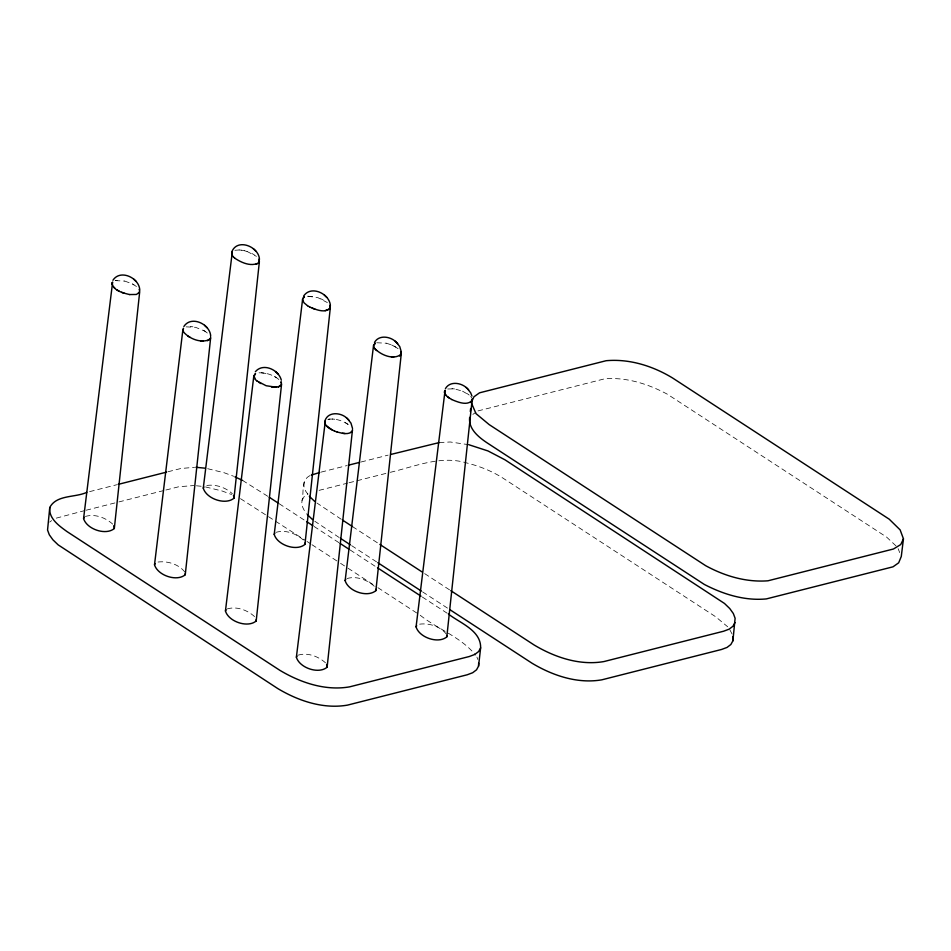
<?xml version="1.0" encoding="UTF-8"?>
<svg xmlns="http://www.w3.org/2000/svg" width="951" height="951" viewBox="0 0 951 951"><rect width="100%" height="100%" fill="white"/><g stroke="black" fill="none" stroke-linecap="round" stroke-linejoin="round"><path stroke-width="0.71" stroke-dasharray="4.75 3.57" d="M309.955 475.607C300.647 480.184 304.225 492.285 302.026 500.452C301.122 505.302 303.488 509.879 306.519 513.492M304.106 482.205L303.963 486.496L305.735 491.239L309.325 496.244M302.026 500.452L304.047 496.779L307.874 493.854M49.702 522.075L51.627 520.613M472.873 414.374L475.964 412.306M56.287 518.129L84.687 510.604M85.412 516.441C94.827 513.564 105.644 517.665 112.694 524.12M276.04 532.334C285.455 529.457 296.272 533.559 303.321 540.013M227.277 608.913C236.692 606.037 247.51 610.138 254.559 616.593M346.972 578.565C356.387 575.688 367.205 579.789 374.254 586.244M298.21 655.144C307.625 652.267 318.442 656.368 325.492 662.823M89.62 491.631L116.7 484.76M167.994 471.755L180.821 468.51L194.563 467.31M86.113 510.235L117.46 502.294M118.887 501.926L164.487 490.371M165.914 490.015L178.74 486.757L193.838 485.545M478.02 410.915L604.658 378.819C626.614 377.036 648.249 383.99 667.424 394.237L886.629 537.113L897.601 547.407M321.165 472.1L346.806 465.61M361.059 461.996L388.139 455.125M319.084 490.359L347.579 483.132M349.005 482.775L388.9 472.659M390.326 472.302C415.218 466.501 440.919 455.042 466.727 462.959C479.435 466.121 491.75 471.018 502.829 478.032L715.627 616.723L727.67 626.78M234.897 250.279L239.165 249.97M115.19 280.628L124.664 281.08M115.249 280.652L117.187 280.343M186.123 326.859L195.597 327.31L205.749 331.519M376.762 342.752L386.225 343.204M447.695 388.983L454.471 388.888L462.555 391.158M327.988 419.32L329.949 419.011M328.047 419.355C335.608 418.083 343.442 420.948 349.516 425.382L345.356 422.672M439.326 442.548L450.251 441.989L468.807 444.711M206.831 485.462C215.925 484.13 225.744 487.494 232.389 493.783M158.056 562.041C167.638 560.793 178.645 564.216 184.744 571.92M419.629 624.165C429.198 622.917 440.206 626.352 446.304 634.044M307.779 296.201L318.014 297.711L327.346 302.573M307.827 296.236L315.292 296.974M259.052 372.816C266.637 372.578 274.566 375.288 280.07 380.578M451.963 388.674L454.495 388.923M239.141 249.935L241.697 250.22M190.402 326.55L192.922 326.799M261.335 372.78L266.53 373.541M332.268 419.011L334.788 419.26M196.405 485.795L202.848 486.425M241.673 250.184L244.359 250.731M207.651 468.7L224.174 472.742L233.661 476.261M205.571 486.948L222.094 490.989L231.58 494.508M244.359 250.707L247.082 251.504M386.225 343.168L391.622 344.928M124.664 281.044L132.558 283.969L136.718 286.679L132.534 283.992M247.082 251.468L256.413 256.342M320.665 298.721L323.162 299.886M391.598 344.951L396.377 347.412M462.531 391.182L469.212 395.034M203.466 330.223L209.137 334.348M274.399 376.453L276.634 377.761M252.229 253.644L254.464 254.951M394.094 346.116L398.279 348.803M242.576 480.421L267.992 496.434M240.496 498.669L305.735 540.644M341.278 519.282L316.861 502.984M352.476 526.581L378.617 543.615M424.657 573.619L449.55 589.846M339.198 537.529L314.781 521.243M351.644 545.636L376.537 561.863M422.577 591.879L448.706 608.902M279.19 503.733L305.33 520.768M314.032 526.438L338.925 542.664M350.123 549.963L376.263 566.998M422.303 597.014L447.184 613.229M306.983 541.452L310.715 543.889M311.952 544.697L339.329 562.54M340.577 563.349L346.806 567.402M348.042 568.222L376.667 586.874M377.916 587.682L418.975 614.453M420.223 615.261C437.84 629.312 461.223 637.111 475.488 655.084M467.262 393.655L469.164 395.045M729.833 629.788L732.151 634.162M470.697 396.472L471.708 397.875M898.124 548.691L899.705 552.579M476.926 657.093L477.806 659.459"/><path stroke-width="1.43" d="M86.767 492.345C75.272 497.789 56.513 494.532 49.761 507.501C48.513 518.509 59.2 525.903 67.034 531.597L279.832 670.3C300.468 682.652 325.373 691.068 349.576 686.86L469.283 656.523L474.775 654.466L478.615 651.554L480.635 647.869C481.051 630.311 459.892 623.071 448.432 614.037M129.693 294.584C123.202 293.015 113.205 290.744 112.004 283.053L112.634 282.043L83.581 518.509C86.612 529.136 105.811 535.805 114.322 528.506L139.666 292.064L136.421 294.465L129.669 294.548M112.028 284.278L112.063 283.077M114.322 528.506L113.811 525.689M183.46 331.84L182.937 329.284L154.514 564.739C157.545 575.379 176.743 582.036 185.255 574.749L210.599 338.294L207.401 340.731M182.961 330.508L183.495 328.25M185.255 574.749L185.302 573.405M232.329 251.706L203.276 488.16C206.319 498.8 225.506 505.468 234.017 498.169L259.373 261.715L258.91 259.183M210.54 338.271L210.635 337.082M231.699 252.716L232.222 255.26M255.391 379.473L253.869 375.526L225.446 610.97C228.478 621.609 247.676 628.266 256.188 620.979L281.532 384.525L278.286 386.926L271.558 387.057M234.017 498.169L233.506 495.34M253.893 376.751L255.51 373.672L254.499 374.516M259.338 260.491L258.731 262.726M256.188 620.979L256.223 619.636M302.656 300.171L302.632 298.947L274.209 534.403C277.252 545.03 296.439 551.699 304.95 544.4L330.294 307.958L329.771 305.402M281.472 384.501L281.08 381.981M325.361 420.722L296.379 657.2C299.41 667.84 318.609 674.509 327.12 667.21L352.5 429.555M304.95 544.4L304.998 543.057M324.755 422.957L324.802 421.757C324.909 426.737 330.568 429.139 334.431 430.993M330.235 307.934L330.27 306.733M327.12 667.21L326.609 664.38M375.217 343.323L373.565 345.177L345.142 580.633C348.185 591.26 367.371 597.929 375.883 590.63L401.227 354.188L400.704 351.632M375.883 590.63L375.93 589.299M401.203 352.964L401.167 354.164C393.619 360.774 379.853 354.64 374.028 347.721M445.068 390.385L416.074 626.864C419.118 637.503 438.304 644.16 446.815 636.873L472.207 399.206M444.521 392.632L444.497 391.42M446.815 636.873L446.863 635.53M472.136 399.194L472.1 400.395C467.096 406.208 457.526 401.916 451.606 399.503M49.761 507.501L47.55 530.04L49.309 534.783L52.899 539.799L58.189 544.887L277.751 688.548C298.388 700.899 323.292 709.315 347.495 705.119L467.203 674.782L472.695 672.726L476.534 669.801L478.555 666.128L478.65 663.263M449.954 609.722L532.085 663.251C552.733 675.602 577.626 684.019 601.84 679.822L721.536 649.474L727.039 647.429L730.867 644.505L732.9 640.831L733.031 636.54M732.9 640.831L735.111 618.281L733.34 613.538L729.75 608.533L724.472 603.445L504.91 459.773L488.006 450.952L468.807 444.711M469.651 417.394C468.249 428.83 478.579 437.151 487.09 442.845L704.287 584.413C723.295 594.292 744.704 600.984 766.328 598.916L893.013 566.82L898.671 562.802L901.286 556.454L903.45 538.825L900.133 529.885L889.221 519.187L672.714 378.07C652.909 366.004 629.479 358.622 606.144 360.714L479.53 392.822L473.919 396.817L471.292 402.677L475.987 413.614L489.171 424.598L705.713 565.714C724.674 576.044 746.19 582.464 767.944 580.799L893.465 549L900.752 544.543L903.45 538.825M470.305 411.51L470.638 408.561M478.555 666.128L480.635 647.869M231.878 251.73C237.358 237.857 259.088 246.689 259.457 259.492M324.98 420.77C328.059 411.094 341.564 412.401 347.377 418.666M112.931 280.272C120.242 268.871 139.131 277.823 139.749 289.829M139.036 293.063L139.702 290.851L139.143 289.508M183.864 326.502C191.175 315.102 210.064 324.065 210.682 336.06M83.581 518.509L84.211 517.356M154.514 564.739L155.144 563.586M203.276 488.16L203.906 487.019M309.741 307.03C315.673 309.491 325.266 313.771 330.294 307.958M225.446 610.97L226.076 609.829M274.209 534.403L274.839 533.249M337.082 431.98C341.778 433.121 349.136 435.534 352.464 430.755M401.227 354.188L399.586 356.043M296.379 657.2L297.009 656.059M444.569 391.432L445.127 390.409M345.142 580.633L345.772 579.48M472.16 400.419L470.519 402.273M416.074 626.864L416.704 625.71M734.98 622.572L732.948 626.257L729.12 629.17L723.616 631.226L603.921 661.563C579.706 665.771 554.813 657.355 534.165 645.004L450.786 590.654M303.571 296.165C310.87 284.765 329.759 293.716 330.389 305.723M374.504 342.396C378.938 334.479 390.635 336.428 396.151 342.098M445.437 388.626C449.871 380.709 461.568 382.671 467.084 388.329M255.344 371.746C263.023 362.438 278.821 369.749 281.318 380.198M210.028 339.329C201.35 343.68 189.368 338.936 183.388 331.828M303.203 297.913L304.284 297.092M280.961 385.559L278.334 386.962M234.647 258.09C241.304 262.631 251.147 267.076 258.803 262.749M303.262 297.936L304.332 297.128M329.664 308.956L325.111 310.656M375.265 343.359L373.636 345.201L374.088 347.733M350.764 432.586L351.834 431.766M256.116 264.116L257.662 263.546M311.334 475.096L319.738 472.469M118.114 484.404L166.568 472.124M348.232 465.241L359.633 462.352M390.98 454.412L439.326 442.548M276.337 387.235L266.149 385.737L256.818 380.899M391.241 356.684L393.762 356.922M342.491 433.287L345.023 433.537M200.602 340.791L203.134 341.029M195.918 467.286L204.929 468.165M312.261 308.183L314.924 309.17M121.609 292.314L124.284 293.3M334.407 431.017L337.082 432.004M234.933 476.855L242.576 480.421M187.834 336.06L190.069 337.355M258.767 382.29L261.002 383.586M331.935 429.828L326.324 425.703M307.494 305.723L309.764 307.018M447.445 396.793L451.63 399.479M116.854 289.829L119.101 291.137M342.526 520.09L352.476 526.581M379.853 544.424L422.173 572.003M340.446 538.337L350.396 544.828M377.773 562.671L421.329 591.058M269.24 497.242L277.942 502.924M306.567 521.576L312.796 525.63M340.173 543.473L348.874 549.155M377.499 567.806L421.055 596.194M449.395 398.184L445.96 395.366L444.462 392.62M307.53 305.711L304.106 302.894L302.596 300.159M467.488 388.721L470.674 392.811L471.946 396.091M396.555 342.491L399.741 346.568L401.322 351.953M326.764 297.366L324.267 294.953M375.086 349.136L376.572 350.562M255.831 251.135L253.335 248.722M233.173 256.663L234.707 258.09M347.781 419.07L350.978 423.147L352.548 428.532M278.001 373.933L275.505 371.532M207.068 327.703L204.572 325.301M255.332 379.473L256.865 380.899M136.136 281.472L133.639 279.059M113.526 287.012L115.012 288.426M309.325 496.244L314.603 501.332M307.244 514.503L312.522 519.591M466.133 387.426L468.629 389.827M395.2 341.183L397.696 343.596M346.437 417.762L348.934 420.176M445.02 393.964L446.019 395.366M232.163 255.26L233.233 256.663M281.009 381.981L281.508 383.301"/></g></svg>
